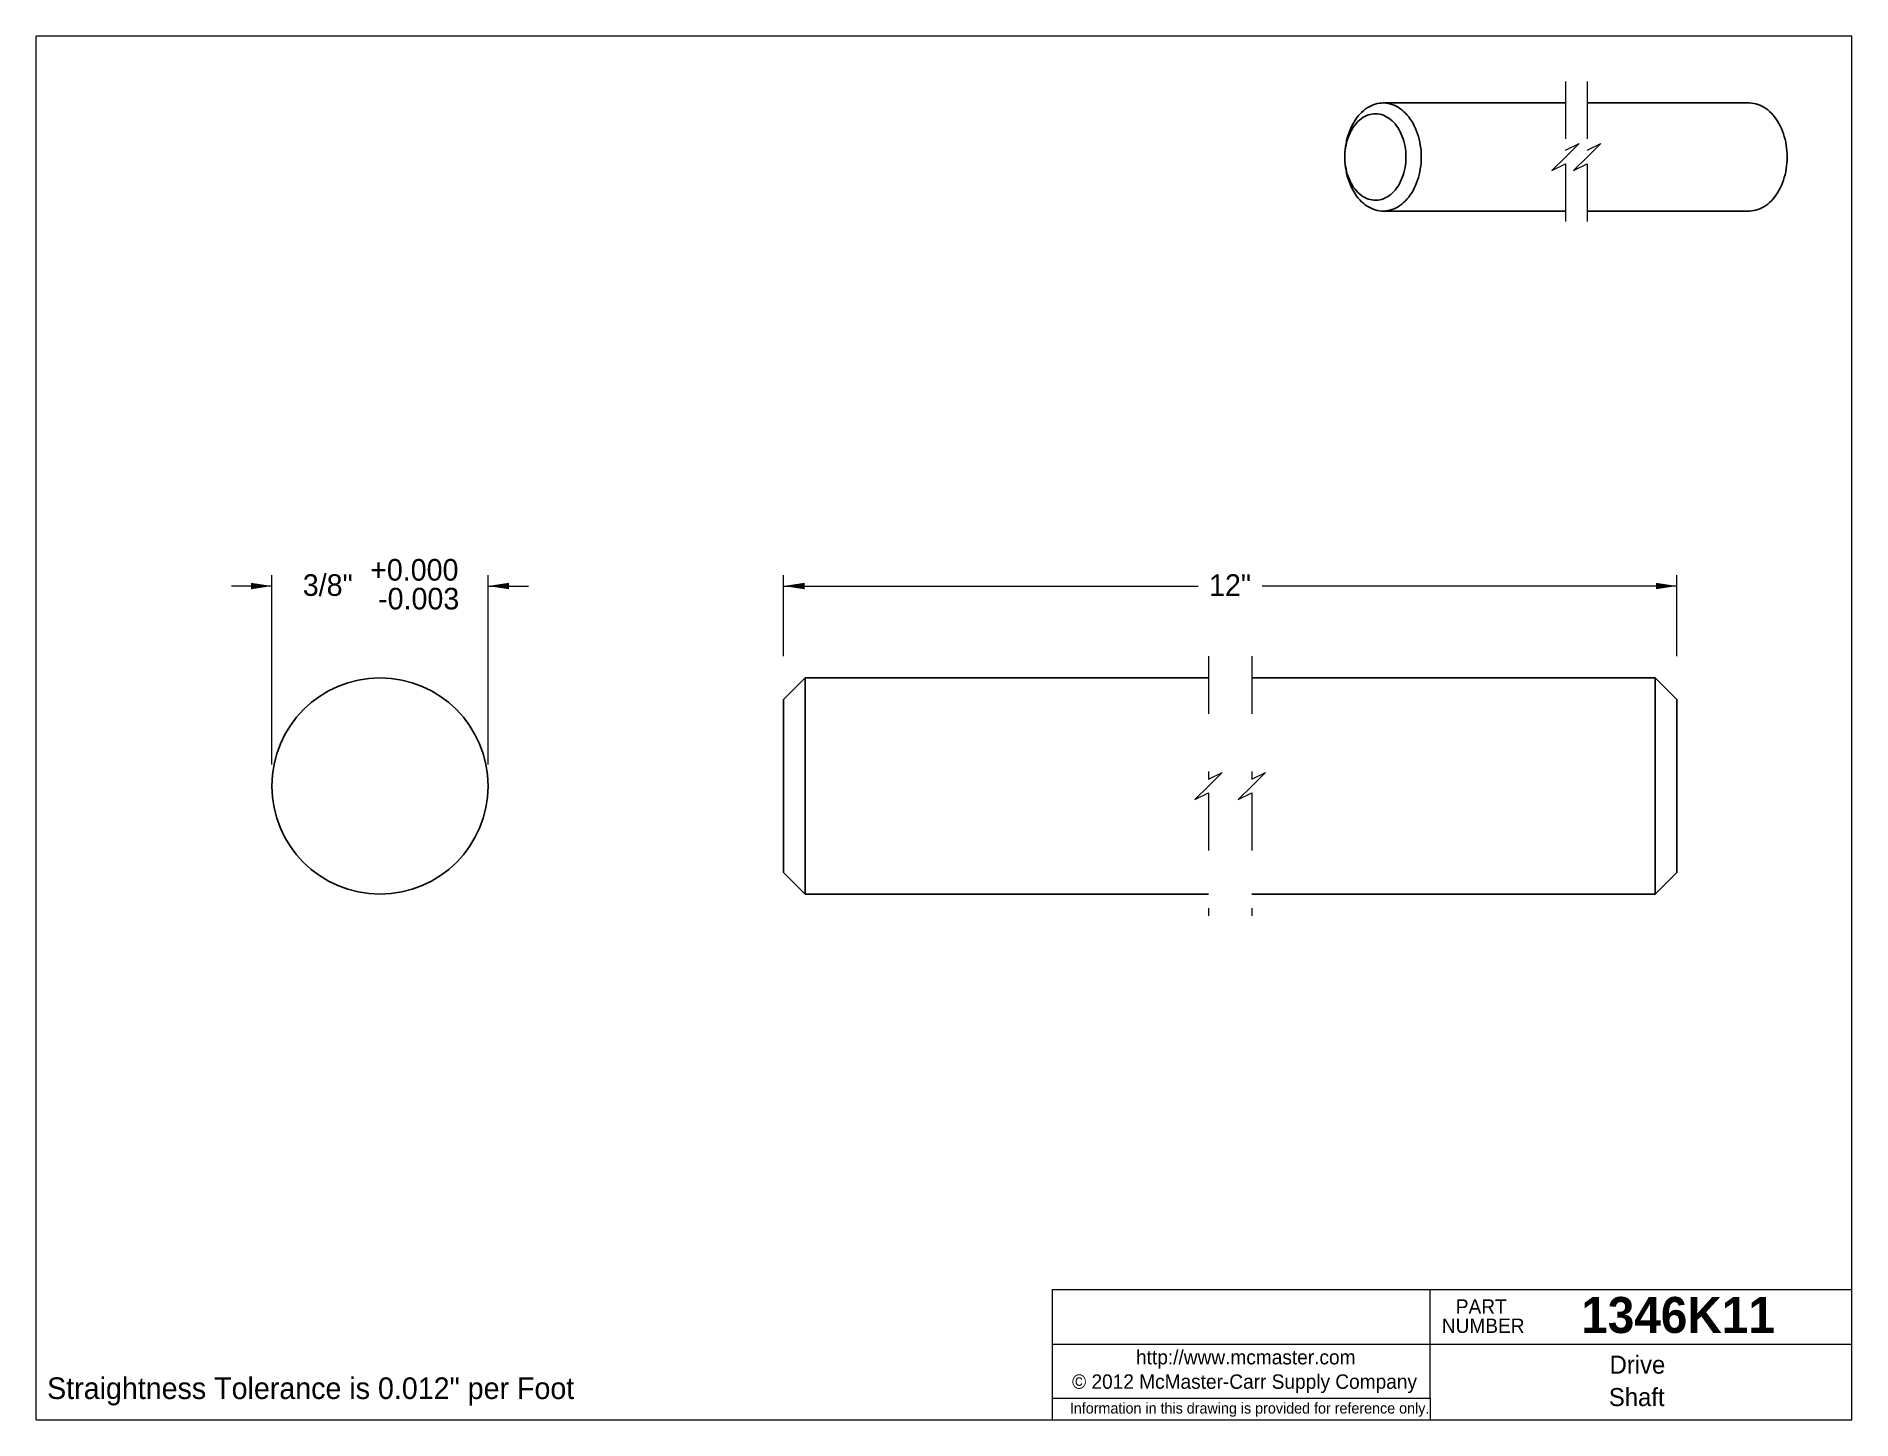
# Model space of a CAD drawing. Header units: inches. Extents: x 0.07 to 3.23, y 0.07 to 2.48.
import ezdxf

# ---------------------------------------------------------------- set-up
doc = ezdxf.new("R2010")
doc.units = ezdxf.units.IN
doc.header["$LTSCALE"] = 0.3
doc.header["$MEASUREMENT"] = 0
doc.linetypes.add('SLD-Dashed', pattern=[0.075, 0.05, -0.025])
doc.linetypes.add('SLD-Solid', pattern=[0])
doc.styles.add('SLDTEXTSTYLE0', font='ARIAL.TTF', dxfattribs={"width": 0.948})
doc.styles.add('SLDTEXTSTYLE1', font='ARIALBD.TTF', dxfattribs={"width": 0.948})
doc.dimstyles.new('SLDDIMSTYLE0', dxfattribs={"dimtxt": 0.036401, "dimasz": 0.036401, "dimexe": 0, "dimexo": 0.0625, "dimgap": 0.0091, "dimtad": 0, "dimtih": 1, "dimtoh": 1, "dimdec": 6, "dimrnd": 1e-09, "dimzin": 12, "dimdsep": 46, "dimtxsty": 'SLDTEXTSTYLE0', "dimsah": 1, "dimcen": 0.09, "dimadec": 0, "dimazin": 3, "dimtfac": 1, "dimtdec": 3, "dimtmove": 0, "dimatfit": 0, "dimfxl": 1, "dimfrac": 2, "dimtolj": 1, "dimtzin": 12, "dimarcsym": 0})
doc.dimstyles.new('SLDDIMSTYLE1', dxfattribs={"dimtxt": 0.036401, "dimasz": 0.036401, "dimexe": 0, "dimexo": 0.0625, "dimgap": 0.0091, "dimtad": 0, "dimtih": 1, "dimtoh": 1, "dimdec": 3, "dimrnd": 1e-09, "dimzin": 12, "dimdsep": 46, "dimtxsty": 'SLDTEXTSTYLE0', "dimsah": 1, "dimcen": 0.09, "dimadec": 0, "dimazin": 3, "dimtfac": 1, "dimtdec": 3, "dimtofl": 0, "dimtmove": 0, "dimatfit": 3, "dimfxl": 1, "dimfrac": 2, "dimtolj": 1, "dimtzin": 12, "dimarcsym": 0})

# ---------------------------------------------------------------- blocks, each defined once
blk = doc.blocks.new('Part Number Tag')
at = {"color": 7, "linetype": 'SLD-Solid', "lineweight": 18, "char_height": 0.025, "attachment_point": 2, "style": 'SLDTEXTSTYLE0'}
for s, insert in [('PART', (0.0004, 0.0334)), ('NUMBER', (0.0037, 0.0001))]:
    blk.add_mtext(s, dxfattribs=dict(at, insert=insert))
blk = doc.blocks.new('Shortened Dimensions Statement')
at = {"color": 7, "linetype": 'SLD-Solid', "lineweight": 18, "insert": (0.0156, 0.0098), "char_height": 0.01875, "attachment_point": 2, "style": 'SLDTEXTSTYLE0'}
blk.add_mtext('Information in this drawing is provided for reference only.', dxfattribs=at)
blk = doc.blocks.new('Internet')
at = {"color": 7, "linetype": 'SLD-Solid', "lineweight": 18, "insert": (0.0127, 0.0304), "char_height": 0.025, "attachment_point": 2, "style": 'SLDTEXTSTYLE0'}
blk.add_mtext('http://www.mcmaster.com', dxfattribs=at)
blk = doc.blocks.new('_D')
at = {"color": 7, "linetype": 'SLD-Solid', "lineweight": 18}
for p, q in [((0.4838, 1.5213), (0.4138, 1.5213)), ((0.4838, 1.2119), (0.4838, 1.5401)), ((0.8588, 1.2119), (0.8588, 1.5401)), ((0.8588, 1.5213), (0.9288, 1.5213))]:
    blk.add_line(p, q, dxfattribs=at)
for points in [[(0.4838, 1.5213), (0.4474, 1.5269), (0.4474, 1.5157)], [(0.8588, 1.5213), (0.8952, 1.5157), (0.8952, 1.5269)]]:
    blk.add_solid(points, dxfattribs=at)
at = {"color": 7, "linetype": 'SLD-Solid', "lineweight": 18, "insert": (0.5374, 1.5417), "char_height": 0.0375, "attachment_point": 1, "style": 'SLDTEXTSTYLE0'}
blk.add_mtext('3/8"', dxfattribs=at)
blk = doc.blocks.new('SW_NOTE_0')
at = {"color": 0, "linetype": 'Continuous', "lineweight": 0, "char_height": 0.0375, "attachment_point": 1, "style": 'SLDTEXTSTYLE0'}
for s, insert in [('+0.000', (0, 0.0483)), (' -0.003', (0, -0.0017))]:
    blk.add_mtext(s, dxfattribs=dict(at, insert=insert))
blk = doc.blocks.new('_D_1')
at = {"color": 7, "linetype": 'SLD-Solid', "lineweight": 18}
for p, q in [((1.3716, 1.3994), (1.3716, 1.5401)), ((1.3716, 1.5213), (2.0912, 1.5213)), ((2.9216, 1.5213), (2.202, 1.5213)), ((2.9216, 1.3994), (2.9216, 1.5401))]:
    blk.add_line(p, q, dxfattribs=at)
for points in [[(1.3716, 1.5213), (1.408, 1.5157), (1.408, 1.5269)], [(2.9216, 1.5213), (2.8852, 1.5269), (2.8852, 1.5157)]]:
    blk.add_solid(points, dxfattribs=at)
at = {"color": 7, "linetype": 'SLD-Solid', "lineweight": 18, "insert": (2.1099, 1.5417), "char_height": 0.0375, "attachment_point": 1, "style": 'SLDTEXTSTYLE0'}
blk.add_mtext('12"', dxfattribs=at)

msp = doc.modelspace()

# ---------------------------------------------------------------- linework, layer by layer
at = {"color": 7, "linetype": 'SLD-Solid', "lineweight": 18}
for p, q in [((0.075, 0.075), (0.075, 2.475)), ((3.225, 2.475), (0.075, 2.475)), ((3.225, 0.075), (3.225, 2.475)), ((3.225, 0.3), (1.8375, 0.3)), ((1.8375, 0.3), (1.8375, 0.075)), ((2.49375, 0.20625), (2.49375, 0.3)), ((1.8375, 0.20625), (3.225, 0.20625)), ((2.49375, 0.1125), (2.49375, 0.20625)), ((1.8375, 0.1125), (2.49375, 0.1125)), ((2.49375, 0.1125), (2.49375, 0.075)), ((0.075, 0.075), (3.225, 0.075))]:
    msp.add_line(p, q, dxfattribs=at)
at = {"color": 7, "linetype": 'SLD-Dashed', "lineweight": 18}
for p, q in [((2.7285665, 2.3968549), (2.7285665, 2.2774159)), ((2.7660665, 2.3968549), (2.7660665, 2.2774159)), ((2.7285665, 2.2774159), (2.7521885, 2.2892269)), ((2.7521885, 2.2892269), (2.7285665, 2.2656049)), ((2.7660665, 2.2774159), (2.7896885, 2.2892269)), ((2.7896885, 2.2892269), (2.7660665, 2.2656049)), ((2.7285665, 2.2656049), (2.7049444, 2.2419828)), ((2.7049444, 2.2419828), (2.7285665, 2.2537939)), ((2.7285665, 2.2537939), (2.7285665, 2.1343549)), ((2.7660665, 2.2656049), (2.7424444, 2.2419828)), ((2.7424444, 2.2419828), (2.7660665, 2.2537939)), ((2.7660665, 2.2537939), (2.7660665, 2.1343549)), ((2.1090966, 1.3993503), (2.1090966, 1.1861613)), ((2.1840966, 1.3993503), (2.1840966, 1.1861613)), ((2.1090966, 1.1861613), (2.1327186, 1.1979724)), ((2.1327186, 1.1979724), (2.1090966, 1.1743503)), ((2.1840966, 1.1861613), (2.2077186, 1.1979724)), ((2.2077186, 1.1979724), (2.1840966, 1.1743503)), ((2.1090966, 1.1743503), (2.0854745, 1.1507283)), ((2.1840966, 1.1743503), (2.1604745, 1.1507283)), ((2.0854745, 1.1507283), (2.1090966, 1.1625393)), ((2.1090966, 1.1625393), (2.1090966, 0.9493503)), ((2.1604745, 1.1507283), (2.1840966, 1.1625393)), ((2.1840966, 1.1625393), (2.1840966, 0.9493503))]:
    msp.add_line(p, q, dxfattribs=at)
at = {"color": 7, "linetype": 'SLD-Solid', "lineweight": 25}
for p, q in [((2.7285664, 2.3593549), (2.4118297, 2.3593549)), ((3.046781, 2.3593549), (2.7660664, 2.3593549)), ((2.4118297, 2.1718549), (2.7285664, 2.1718549)), ((2.7660664, 2.1718549), (3.046781, 2.1718549)), ((1.4090964, 1.3618503), (1.3715965, 1.3243503)), ((2.1090966, 1.3618503), (1.4090964, 1.3618503)), ((1.4090964, 1.3618503), (1.4090964, 1.1743503)), ((2.8840968, 1.3618503), (2.1840965, 1.3618503)), ((2.9215967, 1.3243503), (2.8840968, 1.3618503)), ((2.8840968, 1.1743503), (2.8840968, 1.3618503)), ((1.3715965, 1.1743503), (1.3715965, 1.3243503)), ((2.9215967, 1.3243503), (2.9215967, 1.1743503)), ((1.3715965, 1.0243503), (1.3715965, 1.1743503)), ((1.4090964, 1.1743503), (1.4090964, 0.9868503)), ((2.8840968, 0.9868503), (2.8840968, 1.1743503)), ((2.9215967, 1.1743503), (2.9215967, 1.0243503)), ((1.3715965, 1.0243503), (1.4090964, 0.9868503)), ((2.8840968, 0.9868503), (2.9215967, 1.0243503)), ((1.4090964, 0.9868503), (2.1090966, 0.9868503)), ((2.1840965, 0.9868503), (2.8840968, 0.9868503))]:
    msp.add_line(p, q, dxfattribs=at)
at = {"color": 7, "linetype": 'SLD-Solid', "lineweight": 25, "flags": 128}
for points in [[(2.4780186, 2.270815), (2.478121, 2.2656049), (2.4780186, 2.2603948), (2.4777115, 2.2552007), (2.477201, 2.2500389), (2.4764882, 2.2449251), (2.4755756, 2.2398753), (2.474466, 2.234905), (2.4731627, 2.2300295), (2.4716699, 2.2252641), (2.4699921, 2.2206233), (2.4681346, 2.2161216), (2.466103, 2.2117728), (2.4639037, 2.2075904), (2.4615434, 2.2035874), (2.4590295, 2.199776), (2.4563695, 2.1961681), (2.4535721, 2.1927748), (2.4506455, 2.1896066), (2.447599, 2.1866734), (2.444442, 2.1839841), (2.4411841, 2.1815471), (2.4378355, 2.1793699), (2.4344065, 2.1774593), (2.4309078, 2.1758211), (2.42735, 2.1744604), (2.4237442, 2.1733815), (2.4201016, 2.1725876), (2.4164336, 2.1720812), (2.4127512, 2.1718639), (2.4090661, 2.1719364), (2.4053894, 2.1722984), (2.4017327, 2.1729488), (2.3981072, 2.1738855), (2.394524, 2.1751058), (2.3909944, 2.1766058), (2.3875293, 2.1783809), (2.3841391, 2.1804256), (2.3808346, 2.1827336), (2.3776259, 2.1852977), (2.3745229, 2.1881101), (2.3715352, 2.191162), (2.3686721, 2.1944439), (2.3659424, 2.1979459), (2.3633545, 2.201657), (2.3609163, 2.2055657), (2.3586357, 2.20966), (2.3565194, 2.2139272), (2.3545741, 2.2183542), (2.3528057, 2.2229272), (2.3512199, 2.2276321), (2.3498213, 2.2324544), (2.3486144, 2.2373792), (2.347603, 2.2423912), (2.34679, 2.247475), (2.346178, 2.2526148), (2.3457689, 2.2577947), (2.3455642, 2.2629988), (2.3455642, 2.268211), (2.3457689, 2.2734151), (2.346178, 2.278595), (2.34679, 2.2837348), (2.347603, 2.2888186), (2.3486144, 2.2938306), (2.3498213, 2.2987553), (2.3512199, 2.3035776), (2.3528057, 2.3082826), (2.3545741, 2.3128556), (2.3565194, 2.3172826), (2.3586357, 2.3215498), (2.3609163, 2.3256441), (2.3633545, 2.3295528), (2.3659424, 2.3332639), (2.3686721, 2.3367658), (2.3715352, 2.3400478), (2.3745229, 2.3430997), (2.3776259, 2.3459121), (2.3808346, 2.3484762), (2.3841391, 2.3507842), (2.3875293, 2.3528289), (2.3909944, 2.354604), (2.394524, 2.356104), (2.3981072, 2.3573242), (2.4017327, 2.358261), (2.4053894, 2.3589114), (2.4090661, 2.3592734), (2.4127512, 2.3593458), (2.4164336, 2.3591285), (2.4201016, 2.3586222), (2.4237442, 2.3578283), (2.42735, 2.3567493), (2.4309078, 2.3553887), (2.4344065, 2.3537505), (2.4378355, 2.3518399), (2.4411841, 2.3496627), (2.444442, 2.3472257), (2.447599, 2.3445364), (2.4506455, 2.3416031), (2.4535721, 2.338435), (2.4563695, 2.3350417), (2.4590295, 2.3314338), (2.4615434, 2.3276224), (2.4639037, 2.3236194), (2.466103, 2.319437), (2.4681346, 2.3150882), (2.4699921, 2.3105865), (2.4716699, 2.3059457), (2.4731627, 2.3011802), (2.474466, 2.2963048), (2.4755756, 2.2913345), (2.4764882, 2.2862847), (2.477201, 2.2811709), (2.4777115, 2.2760091), (2.4780186, 2.270815)], [(2.451502, 2.2609422), (2.4516045, 2.2656049), (2.451502, 2.2702676), (2.4511946, 2.2749123), (2.4506836, 2.279521), (2.4499711, 2.2840758), (2.4490596, 2.2885592), (2.4479529, 2.2929538), (2.446655, 2.2972425), (2.4451712, 2.3014089), (2.4435072, 2.3054367), (2.4416692, 2.3093105), (2.4396646, 2.3130151), (2.4375008, 2.3165364), (2.4351866, 2.3198605), (2.4327307, 2.3229748), (2.4301426, 2.3258672), (2.4274323, 2.3285263), (2.4246104, 2.3309421), (2.4216878, 2.3331051), (2.4186758, 2.3350069), (2.4155858, 2.3366403), (2.4124302, 2.3379988), (2.409221, 2.3390772), (2.4059705, 2.3398714), (2.4026913, 2.3403782), (2.3993964, 2.3405958), (2.396098, 2.3405233), (2.3928093, 2.3401609), (2.389543, 2.33951), (2.3863115, 2.3385733), (2.3831276, 2.3373542), (2.3800033, 2.3358576), (2.3769509, 2.3340891), (2.3739821, 2.3320557), (2.3711084, 2.3297653), (2.3683411, 2.3272266), (2.3656906, 2.3244495), (2.3631673, 2.3214447), (2.3607811, 2.3182239), (2.3585411, 2.3147995), (2.3564558, 2.3111848), (2.3545336, 2.3073938), (2.3527817, 2.3034411), (2.3512069, 2.299342), (2.3498155, 2.2951124), (2.3486126, 2.2907686), (2.3476031, 2.2863275), (2.3467907, 2.2818062), (2.3461787, 2.2772223), (2.3457692, 2.2725933), (2.3455642, 2.2679374), (2.3455642, 2.2632724), (2.3457692, 2.2586164), (2.3461787, 2.2539875), (2.3467907, 2.2494036), (2.3476031, 2.2448823), (2.3486126, 2.2404411), (2.3498155, 2.2360974), (2.3512069, 2.2318678), (2.3527817, 2.2277687), (2.3545336, 2.223816), (2.3564558, 2.2200249), (2.3585411, 2.2164102), (2.3607811, 2.2129859), (2.3631673, 2.2097651), (2.3656906, 2.2067603), (2.3683411, 2.2039832), (2.3711084, 2.2014445), (2.3739821, 2.199154), (2.3769509, 2.1971206), (2.3800033, 2.1953522), (2.3831276, 2.1938556), (2.3863115, 2.1926365), (2.389543, 2.1916997), (2.3928093, 2.1910489), (2.396098, 2.1906865), (2.3993964, 2.190614), (2.4026913, 2.1908315), (2.4059705, 2.1913384), (2.409221, 2.1921326), (2.4124302, 2.193211), (2.4155858, 2.1945695), (2.4186758, 2.1962029), (2.4216878, 2.1981047), (2.4246104, 2.2002677), (2.4274323, 2.2026834), (2.4301426, 2.2053426), (2.4327307, 2.2082349), (2.4351866, 2.2113492), (2.4375008, 2.2146734), (2.4396646, 2.2181947), (2.4416692, 2.2218993), (2.4435072, 2.2257731), (2.4451712, 2.2298009), (2.446655, 2.2339673), (2.4479529, 2.238256), (2.4490596, 2.2426506), (2.4499711, 2.247134), (2.4506836, 2.2516888), (2.4511946, 2.2562975), (2.451502, 2.2609422)], [(3.1130722, 2.2656049), (3.1129697, 2.270815), (3.1126627, 2.2760091), (3.112152, 2.2811709), (3.1114392, 2.2862847), (3.1105267, 2.2913345), (3.109417, 2.2963048), (3.1081139, 2.3011802), (3.106621, 2.3059457), (3.1049433, 2.3105865), (3.1030858, 2.3150882), (3.1010542, 2.319437), (3.0988548, 2.3236194), (3.0964945, 2.3276224), (3.0939805, 2.3314338), (3.0913208, 2.3350417), (3.0885233, 2.338435), (3.0855967, 2.3416031), (3.0825502, 2.3445364), (3.0793931, 2.3472257), (3.0761352, 2.3496627), (3.0727866, 2.3518399), (3.0693577, 2.3537505), (3.0658588, 2.3553887), (3.062301, 2.3567493), (3.0586954, 2.3578283), (3.0550529, 2.3586222), (3.0513848, 2.3591285), (3.0477025, 2.3593458), (3.046781, 2.3593549)], [(3.046781, 2.1718549), (3.0477025, 2.1718639), (3.0513848, 2.1720812), (3.0550529, 2.1725876), (3.0586954, 2.1733815), (3.062301, 2.1744604), (3.0658588, 2.1758211), (3.0693577, 2.1774593), (3.0727866, 2.1793699), (3.0761352, 2.1815471), (3.0793931, 2.1839841), (3.0825502, 2.1866734), (3.0855967, 2.1896066), (3.0885233, 2.1927748), (3.0913208, 2.1961681), (3.0939805, 2.199776), (3.0964945, 2.2035874), (3.0988548, 2.2075904), (3.1010542, 2.2117728), (3.1030858, 2.2161216), (3.1049433, 2.2206233), (3.106621, 2.2252641), (3.1081139, 2.2300295), (3.109417, 2.234905), (3.1105267, 2.2398753), (3.1114392, 2.2449251), (3.112152, 2.2500389), (3.1126627, 2.2552007), (3.1129697, 2.2603948), (3.1130722, 2.2656049)]]:
    msp.add_lwpolyline(points, dxfattribs=at)
at = {"color": 7, "linetype": 'SLD-Solid', "lineweight": 25}
msp.add_circle((0.671284, 1.1743503), 0.1875, dxfattribs=at)

# ---------------------------------------------------------------- block references
at = {"color": 7, "linetype": 'Continuous', "lineweight": 0}
msp.add_blockref('SW_NOTE_0', (0.6542794, 1.5198808), dxfattribs=at)
at = {"color": 7, "linetype": 'Continuous'}
for name, p in [('Part Number Tag', (2.581843, 0.2503922)), ('Internet', (2.160934, 0.1655411)), ('Shortened Dimensions Statement', (2.1646793, 0.0945749))]:
    msp.add_blockref(name, p, dxfattribs=at)

# ---------------------------------------------------------------- texts
at = {"color": 7, "linetype": 'Continuous', "lineweight": 0}
for s, insert, char_height, attachment_point, style in [('1346K11', (2.9237124, 0.2879334), 0.0625, 2, 'SLDTEXTSTYLE1'), ('Drive', (2.8532588, 0.1861167), 0.03125, 2, 'SLDTEXTSTYLE0'), ('Straightness Tolerance is 0.012" per Foot ', (0.09375, 0.14834), 0.0375, 1, 'SLDTEXTSTYLE0'), ('© 2012 McMaster-Carr Supply Company', (2.1714833, 0.1535809), 0.025, 2, 'SLDTEXTSTYLE0'), ('Shaft', (2.8520074, 0.1298667), 0.03125, 2, 'SLDTEXTSTYLE0')]:
    msp.add_mtext(s, dxfattribs=dict(at, insert=insert, char_height=char_height, attachment_point=attachment_point, style=style))

# ---------------------------------------------------------------- dimensions: what is measured, and where the dimension line sits
at = {"color": 7, "linetype": 'SLD-Solid', "lineweight": 18}
for base, p1, p2, text, dimstyle, picture, middle in [((0.858784, 1.5213269), (0.483784, 1.1743503), (0.858784, 1.1743503), '<>             ', 'SLDDIMSTYLE0', '_D', (0.671284, 1.5213269)), ((2.9215966, 1.5213269), (1.3715966, 1.3618503), (2.9215966, 1.3618503), '12"', 'SLDDIMSTYLE1', '_D_1', (2.1465966, 1.5213269))]:
    dim = msp.add_linear_dim(base=base, p1=p1, p2=p2, text=text, dimstyle=dimstyle, dxfattribs=at)
    dim.commit()
    dim.dimension.update_dxf_attribs({"geometry": picture, "text_midpoint": middle, "dimtype": 160})

doc.saveas('drawing.dxf')
